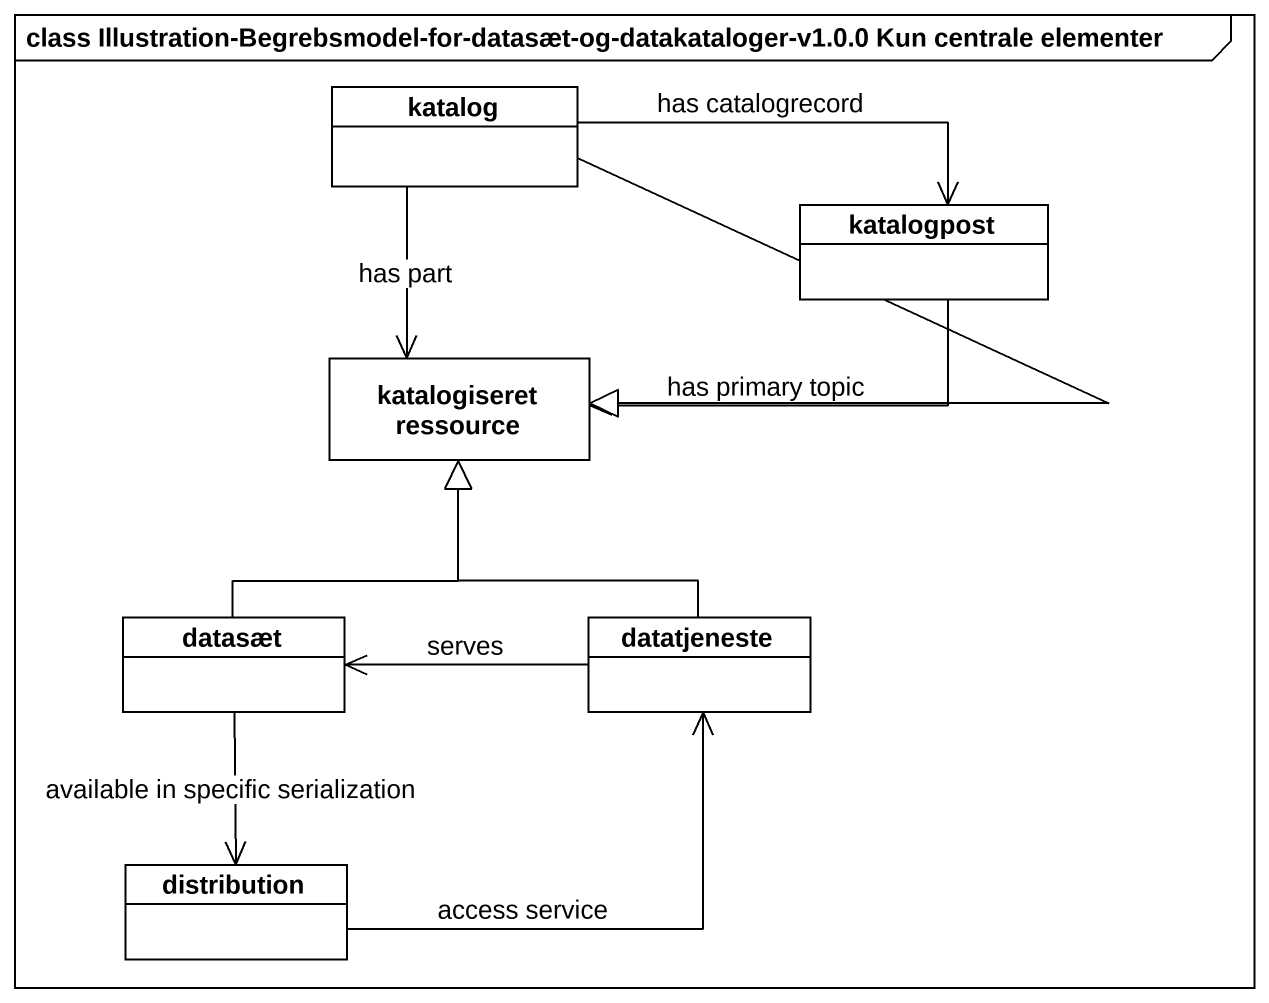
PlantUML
@startuml
mainframe class Illustration-Begrebsmodel-for-datasæt-og-datakataloger-v1.0.0 Kun centrale elementer
hide circle
hide empty members
class katalog #FFFFFF
class katalogpost #FFFFFF
class "katalogiseret ressource" as katalogiseret_ressource #FFFFFF
class datasæt #FFFFFF
class datatjeneste #FFFFFF
class distribution #FFFFFF
katalog -right-> katalogpost : has catalogrecord
katalog --> katalogiseret_ressource : has part
katalog --|> katalogiseret_ressource
katalogpost -left-> katalogiseret_ressource : has primary topic
datasæt -up-|> katalogiseret_ressource
datasæt --> distribution : available in specific serialization
datatjeneste -up-|> katalogiseret_ressource
datatjeneste -left-> datasæt : serves
distribution -right-> datatjeneste : access service
@enduml
